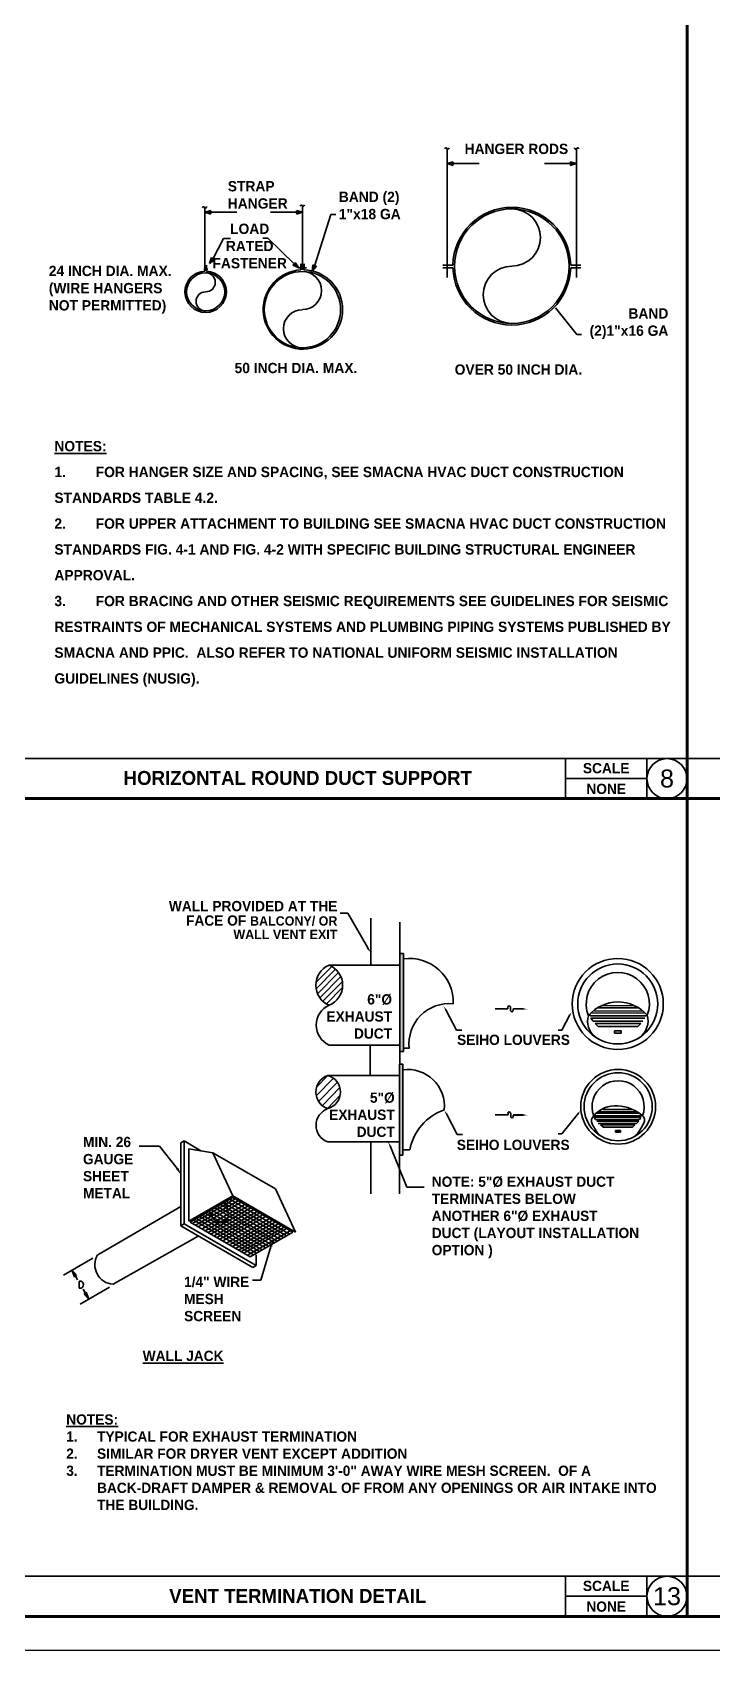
# Model space of a CAD drawing. Header units: inches. Extents: x 2025 to 34930, y -6955 to 4650.
# Drawn here: x 8919 to 9218, y 1024 to 1735 of the extents above; entities that cross this region are included whole.
import ezdxf

# ---------------------------------------------------------------- set-up
doc = ezdxf.new("R2010")
doc.units = ezdxf.units.IN
doc.header["$MEASUREMENT"] = 0
doc.layers.get('DEFPOINTS').update_dxf_attribs({"color": 104})
doc.layers.add('PDF-TEXT', color=7, linetype='Continuous', lineweight=35)
doc.styles.add('Century Gothic_B', font='GOTHICB.TTF', dxfattribs={"height": 6.659722})
doc.styles.add('PDF Arial', font='arial.ttf')
doc.styles.add('PDF Arial Bold', font='arialbd.ttf')

msp = doc.modelspace()

# ---------------------------------------------------------------- hatches: boundary and pattern name
at = {"layer": 'PDF-TEXT', "transparency": 33554559}
for points in [[(9101.33, 1677.08), (9103.95, 1676.25), (9103.63, 1677.08), (9103.95, 1677.88)], [(9155.26, 1676.25), (9157.91, 1677.08), (9155.26, 1677.88), (9155.61, 1677.08)], [(8995.05, 1655.66), (8997.7, 1654.83), (8997.35, 1655.66), (8997.7, 1656.47)], [(9035.19, 1654.83), (9037.84, 1655.66), (9035.19, 1656.47), (9035.54, 1655.66)], [(8997.12, 1633.13), (8999.27, 1634.87), (8998.42, 1635.04), (8997.94, 1635.77)], [(9036.2, 1631.36), (9034.69, 1633.69), (9034.43, 1632.85), (9033.66, 1632.44)], [(9042.13, 1629.84), (9043.92, 1631.96), (9043.04, 1631.99), (9042.42, 1632.6)], [(9082.17, 1330.3), (9080.49, 1330.3), (9080.49, 1287.3), (9082.17, 1287.3)], [(9134.55, 1306.31), (9134.52, 1305.69), (9136.41, 1305.89)], [(9081.87, 1281.72), (9080.43, 1281.72), (9080.43, 1241.82), (9081.87, 1241.82)], [(9134.64, 1259.74), (9134.61, 1259.12), (9136.5, 1259.35)], [(8938.8, 1188.92), (8936.77, 1191.37), (8937.71, 1188.92), (8937.89, 1188.39)], [(8943.23, 1181.13), (8943.02, 1181.66), (8942.14, 1181.13), (8944.15, 1178.65)]]:
    msp.add_hatch(color=256, dxfattribs=at).paths.add_polyline_path(points)

# ---------------------------------------------------------------- linework, layer by layer
at = {"layer": 'DEFPOINTS'}
msp.add_lwpolyline([(8330.71, 2105.41), (9797.6, 2105.41), (9797.6, 1024.33), (8330.71, 1024.33)], close=True, dxfattribs=at)
at = {"layer": 'PDF-TEXT', "color": 42, "lineweight": 100}
for p, q in [((9206.43, 2071.8), (9206.43, 1039.38)), ((8342.43, 1398.3), (9785.88, 1398.3)), ((9785.88, 1039.38), (8342.43, 1039.38))]:
    msp.add_line(p, q, dxfattribs=at)
at = {"layer": 'PDF-TEXT'}
for p, q in [((9101.33, 1627.09), (9101.33, 1683.5)), ((9157.91, 1627.09), (9157.91, 1683.52)), ((9101.33, 1677.08), (9103.95, 1677.88)), ((9103.95, 1676.25), (9101.33, 1677.08)), ((9103.95, 1677.88), (9103.63, 1677.08)), ((9115.3, 1677.08), (9103.63, 1677.08)), ((9103.95, 1676.25), (9103.63, 1677.08)), ((9155.61, 1677.08), (9143.91, 1677.08)), ((9157.91, 1677.08), (9155.26, 1677.88)), ((9155.61, 1677.08), (9155.26, 1677.88)), ((9155.26, 1676.25), (9157.91, 1677.08)), ((9155.26, 1676.25), (9155.61, 1677.08)), ((8995.02, 1629.82), (8995.05, 1657.63)), ((8995.05, 1655.66), (8997.7, 1656.47)), ((8997.7, 1654.83), (8995.05, 1655.66)), ((8997.35, 1655.66), (8997.7, 1656.47)), ((9009.02, 1655.66), (8997.35, 1655.66)), ((8997.7, 1654.83), (8997.35, 1655.66)), ((9035.54, 1655.66), (9023.87, 1655.66)), ((9035.19, 1656.47), (9037.84, 1655.66)), ((9035.54, 1655.66), (9035.19, 1656.47)), ((9035.54, 1655.66), (9035.19, 1654.83)), ((9035.19, 1654.83), (9037.84, 1655.66)), ((9037.84, 1630.38), (9037.84, 1658.46)), ((9043.09, 1632.09), (9050.29, 1654.66)), ((9050.29, 1654.66), (9052.38, 1654.66)), ((8998.53, 1635.12), (9003.18, 1644.11)), ((9003.18, 1644.11), (9006.31, 1644.11)), ((9022.69, 1644.35), (9020.5, 1644.35)), ((9034.34, 1632.91), (9022.69, 1644.35)), ((8997.12, 1633.13), (8997.94, 1635.77)), ((8999.27, 1634.87), (8997.12, 1633.13)), ((8997.94, 1635.77), (8998.42, 1635.04)), ((8998.6, 1635.29), (8998.42, 1635.04)), ((8998.42, 1635.04), (8999.27, 1634.87)), ((8994.51, 1630.63), (8996.28, 1630.63)), ((8995.74, 1629.82), (8995.74, 1632.5)), ((9033.66, 1632.44), (9034.43, 1632.85)), ((9036.2, 1631.36), (9033.66, 1632.44)), ((9034.21, 1633.04), (9034.43, 1632.85)), ((9034.43, 1632.85), (9034.69, 1633.69)), ((9034.69, 1633.69), (9036.2, 1631.36)), ((9036.08, 1631.26), (9039.61, 1631.26)), ((9037.17, 1630.38), (9037.17, 1633.06)), ((9038.51, 1630.38), (9038.51, 1633.06)), ((9042.13, 1629.84), (9042.42, 1632.6)), ((9043.92, 1631.96), (9042.13, 1629.84)), ((9042.42, 1632.6), (9043.04, 1631.99)), ((9043.17, 1632.25), (9043.04, 1631.99)), ((9043.04, 1631.99), (9043.92, 1631.96)), ((9103.79, 1632.52), (9099.32, 1632.52)), ((9103.79, 1631.27), (9099.32, 1631.27)), ((9159.92, 1631.27), (9155.44, 1631.27)), ((9155.45, 1632.52), (9159.92, 1632.52)), ((9148.74, 1613.67), (9158.05, 1602.06)), ((9158.05, 1602.06), (9160.17, 1602.06)), ((8342.43, 1415.87), (9785.88, 1415.87)), ((9153.1, 1398.3), (9153.1, 1415.87)), ((9188.87, 1398.3), (9188.87, 1415.87)), ((9188.87, 1407.09), (9153.1, 1407.09)), ((9057.67, 1348), (9054.28, 1347.97)), ((9066.41, 1332.75), (9057.67, 1348)), ((9067.83, 1325.19), (9067.83, 1345.79)), ((9080.58, 1344.14), (9080.58, 1330.3)), ((9080.49, 1330.3), (9080.49, 1282.11)), ((9080.49, 1330.3), (9082.17, 1330.3)), ((9082.17, 1330.3), (9082.17, 1287.3)), ((9050.65, 1324.66), (9043.74, 1317.67)), ((9052.33, 1323.45), (9043.8, 1314.81)), ((9053.66, 1321.95), (9044.45, 1312.62)), ((9049.5, 1325.19), (9080.49, 1325.19)), ((9054.69, 1320.18), (9045.46, 1310.82)), ((9055.31, 1318.05), (9046.75, 1309.38)), ((9055.4, 1315.4), (9048.32, 1308.23)), ((9169.08, 1307.46), (9183.57, 1307.37)), ((9105.34, 1296.69), (9100.67, 1305.63)), ((9122.25, 1306.04), (9127.88, 1306.07)), ((9127.88, 1306.07), (9127.88, 1306.72)), ((9129.03, 1306.72), (9129.03, 1305.42)), ((9130.21, 1305.42), (9130.21, 1306.01)), ((9130.21, 1306.01), (9134.55, 1306.01)), ((9130.24, 1306.04), (9134.55, 1306.07)), ((9151.61, 1296.69), (9155.09, 1303.39)), ((9163.89, 1303.71), (9163.92, 1302.97)), ((9163.92, 1302.97), (9188.59, 1302.97)), ((9165.33, 1300.64), (9164.27, 1301.97)), ((9164.27, 1301.97), (9187.97, 1301.97)), ((9164.48, 1304.33), (9188.09, 1304.21)), ((9186.99, 1300.64), (9165.33, 1300.64)), ((9165.39, 1305.13), (9187.26, 1304.98)), ((9167.34, 1306.54), (9185.22, 1306.45)), ((9107.64, 1296.69), (9105.34, 1296.69)), ((9149.87, 1296.69), (9151.61, 1296.69)), ((9167.4, 1298.34), (9166.1, 1299.64)), ((9166.1, 1299.64), (9186.2, 1299.64)), ((9184.9, 1298.34), (9167.4, 1298.34)), ((9174.66, 1296.36), (9177.61, 1296.36)), ((9174.66, 1295.36), (9174.66, 1296.36)), ((9177.61, 1295.36), (9174.66, 1295.36)), ((9177.61, 1296.36), (9177.61, 1295.36)), ((9186.2, 1299.64), (9184.9, 1298.34)), ((9049.5, 1290.13), (9080.49, 1290.13)), ((9067.47, 1290.13), (9067.47, 1276.77)), ((9082.17, 1287.3), (9080.49, 1287.3)), ((9082.17, 1288.75), (9084.68, 1288.75)), ((9080.43, 1281.72), (9081.87, 1281.72)), ((9080.43, 1281.72), (9080.43, 1224.83)), ((9081.87, 1281.72), (9081.87, 1241.82)), ((9051.39, 1275.62), (9043.89, 1267.85)), ((9044.01, 1271.69), (9048.94, 1276.77)), ((9053.13, 1273.87), (9044.92, 1265.37)), ((9054.25, 1271.51), (9046.55, 1263.54)), ((9048.94, 1276.77), (9080.43, 1276.77)), ((9054.4, 1268.15), (9048.73, 1262.31)), ((9105.63, 1250.94), (9101, 1259.89)), ((9122.3, 1259.47), (9127.94, 1259.5)), ((9127.94, 1259.5), (9127.94, 1260.15)), ((9129.12, 1260.15), (9129.12, 1259.5)), ((9129.12, 1259.5), (9129.13, 1258.87)), ((9130.27, 1258.85), (9130.27, 1259.44)), ((9130.27, 1259.44), (9134.61, 1259.44)), ((9130.33, 1259.47), (9134.61, 1259.5)), ((9151.61, 1251.21), (9158.84, 1260.27)), ((9165.54, 1259.09), (9186.94, 1259.09)), ((9166.34, 1257.41), (9165.78, 1258.56)), ((9165.78, 1258.56), (9186.14, 1258.56)), ((9185.61, 1257.41), (9166.34, 1257.41)), ((9166.72, 1260.21), (9185.43, 1260.21)), ((9167.61, 1260.86), (9184.46, 1260.86)), ((9169.7, 1261.89), (9182.18, 1261.89)), ((9186.14, 1258.56), (9185.61, 1257.41)), ((9107.96, 1250.94), (9105.63, 1250.94)), ((9149.87, 1251.21), (9151.61, 1251.21)), ((9166.9, 1256.79), (9185.25, 1256.79)), ((9184.25, 1255.72), (9167.52, 1255.72)), ((9169.76, 1254.07), (9168.46, 1255.13)), ((9168.46, 1255.13), (9183.54, 1255.13)), ((9182.54, 1254.07), (9169.76, 1254.07)), ((9175.01, 1252.65), (9177.26, 1252.65)), ((9175.01, 1251.92), (9175.01, 1252.65)), ((9177.26, 1251.92), (9175.01, 1251.92)), ((9177.26, 1252.65), (9177.26, 1251.92)), ((9183.54, 1255.13), (9182.54, 1254.07)), ((9185.25, 1256.79), (9184.25, 1255.72)), ((8966.22, 1245.82), (8975.1, 1245.82)), ((8975.1, 1245.82), (8982.92, 1235.96)), ((8985.93, 1248.09), (8984.43, 1247.26)), ((8984.43, 1247.26), (8984.43, 1210.76)), ((8985.93, 1248.09), (8993.22, 1243.75)), ((8985.93, 1211.61), (8985.93, 1248.09)), ((8987.94, 1244.58), (8987.94, 1212.79)), ((8998.51, 1242.89), (8987.94, 1244.58)), ((9048.94, 1247.64), (9080.43, 1247.64)), ((9067.77, 1247.64), (9067.77, 1224.83)), ((9076.24, 1245.9), (9083.59, 1227.72)), ((9081.87, 1244.1), (9084.88, 1244.1)), ((9026.04, 1226.99), (8998.51, 1242.89)), ((9007.27, 1223.95), (8998.51, 1242.89)), ((9081.87, 1241.82), (9080.43, 1241.82)), ((8987.94, 1212.79), (9007.27, 1223.95)), ((9007.27, 1223.24), (8988.56, 1212.44)), ((9008.3, 1222.62), (8989.56, 1211.88)), ((9009.66, 1221.82), (8990.89, 1211.08)), ((9032.18, 1207.18), (9005.94, 1222.44)), ((9007.27, 1223.95), (9034.84, 1208.04)), ((9033.6, 1208.04), (9007.27, 1223.24)), ((9034.84, 1208.04), (9026.04, 1226.99)), ((9083.59, 1227.72), (9091.24, 1227.72)), ((8984.43, 1219.28), (8948.04, 1198.09)), ((9010.93, 1221.11), (8992.16, 1210.34)), ((9018.93, 1199.54), (8992.69, 1214.83)), ((8993.78, 1209.43), (9012.55, 1220.17)), ((8993.96, 1215.54), (9020.2, 1200.28)), ((8995.14, 1208.66), (9013.88, 1219.4)), ((8995.35, 1216.36), (9021.58, 1201.08)), ((8996.5, 1207.86), (9015.24, 1218.64)), ((8996.68, 1217.1), (9022.91, 1201.84)), ((8996.91, 1217.25), (8998.71, 1214.06)), ((8997.71, 1207.15), (9016.48, 1217.93)), ((8997.92, 1217.81), (9024.15, 1202.55)), ((9017.9, 1217.1), (8999.13, 1206.36)), ((8999.36, 1218.66), (9025.6, 1203.41)), ((9000.31, 1205.65), (9019.05, 1216.42)), ((9000.51, 1219.34), (9026.75, 1204.06)), ((9020.4, 1215.65), (9001.63, 1204.91)), ((9001.9, 1220.11), (9028.14, 1204.85)), ((9021.64, 1214.95), (9002.87, 1204.17)), ((9003.2, 1220.88), (9029.46, 1205.62)), ((9005.18, 1216.86), (9003.88, 1221.29)), ((9004.56, 1221.67), (9030.79, 1206.39)), ((8985.93, 1211.61), (8984.43, 1210.76)), ((9016.04, 1192.52), (8984.43, 1210.76)), ((9017.54, 1193.37), (8985.93, 1211.61)), ((8988.56, 1212.44), (9014.92, 1197.24)), ((9016.39, 1198.09), (8990.15, 1213.35)), ((9017.63, 1198.77), (8991.36, 1214.06)), ((9023.3, 1213.97), (9004.53, 1203.23)), ((9024.57, 1213.2), (9005.8, 1202.43)), ((9025.92, 1212.47), (9007.15, 1201.7)), ((9027.22, 1211.64), (9008.45, 1200.9)), ((9028.55, 1210.9), (9009.78, 1200.13)), ((9029.79, 1210.22), (9011.05, 1199.48)), ((9012.11, 1198.83), (9030.88, 1209.6)), ((9013.73, 1197.89), (9032.5, 1208.66)), ((9014.92, 1197.24), (9033.6, 1208.04)), ((8954.86, 1185.14), (8992.13, 1206.33)), ((9019.58, 1186.91), (9024, 1201.75)), ((8933.02, 1189.21), (8945.86, 1196.65)), ((9016.04, 1192.52), (9017.54, 1193.37)), ((9017.54, 1193.37), (9017.54, 1198.04)), ((8938.8, 1188.92), (8936.77, 1191.37)), ((8936.77, 1191.37), (8937.89, 1188.39)), ((8937.89, 1188.39), (8938.8, 1188.92)), ((8938.36, 1188.65), (8939.25, 1187.06)), ((8939.9, 1186.56), (8939.9, 1183.37)), ((8939.9, 1186.56), (8940.84, 1186.56)), ((9015.95, 1186.91), (9019.58, 1186.91)), ((8940.84, 1183.37), (8939.9, 1183.37)), ((8940.37, 1176.46), (8953.21, 1183.87)), ((8942.58, 1181.39), (8941.67, 1182.96)), ((8942.14, 1181.13), (8943.02, 1181.66)), ((8944.15, 1178.65), (8942.14, 1181.13)), ((8943.02, 1181.66), (8944.15, 1178.65)), ((8342.43, 1056.96), (9785.88, 1056.96)), ((9153.1, 1039.38), (9153.1, 1056.96)), ((9188.87, 1039.38), (9188.87, 1056.96)), ((9188.87, 1048.18), (9153.1, 1048.18))]:
    msp.add_line(p, q, dxfattribs=at)
for centre, radius in [((9129.61, 1632), 25.12), ((8995.38, 1620.74), 8.36), ((9037.83, 1612.94), 16.74), ((9197.65, 1407.09), 8.78), ((9176.06, 1308.18), 19.96), ((9176.06, 1308.18), 17.54), ((9176.24, 1263.06), 16.39), ((9176.24, 1263.06), 14.92), ((9197.65, 1048.18), 8.78)]:
    msp.add_circle(centre, radius, dxfattribs=at)
for centre, radius, start, end in [((9100.75, 1683.54), 0.442, 22.25829, 186.65219), ((9101.62, 1683.89), 0.489, 202.06841, 14.26812), ((9157.58, 1683.89), 0.495, 165.542, 337.74171), ((9158.44, 1683.54), 0.436, 353.61674, 158.01064), ((8994.5, 1657.69), 0.442, 22.25829, 186.65219), ((8995.33, 1658.03), 0.495, 202.25829, 14.458), ((9037.32, 1658.46), 0.442, 22.25829, 186.65219), ((9038.18, 1658.81), 0.489, 202.06841, 14.26812), ((9129.61, 1632), 25.84, 1.15542, 178.84829), ((9129.61, 1644.58), 12.57, 270, 90), ((8995.38, 1620.74), 9.09, 92.21924, 87.78076), ((8995.38, 1624.94), 4.19, 270, 90), ((9038.02, 1612.99), 17.41, 92.78753, 88.45891), ((9037.83, 1621.32), 8.36, 270, 90), ((9129.61, 1632), 25.83, 181.62632, 358.38536), ((9129.61, 1619.45), 12.57, 90, 270), ((8995.38, 1616.57), 4.19, 90, 270), ((9037.83, 1604.56), 8.36, 90, 270), ((9053.17, 1316.42), 9.52, 112.70324, 247.30773), ((9045.98, 1316.41), 9.46, 291.87453, 68.18191), ((9084.82, 1309.07), 19.08, 357.70189, 98.00157), ((9176.08, 1308.19), 13.86, 339.05784, 202.12212), ((9053.38, 1298.89), 9.55, 113.99414, 246.00586), ((9102.28, 1290.62), 17.75, 84.83093, 186.02051), ((9128.43, 1306.79), 0.575, 354.17178, 186.26217), ((9176.21, 1292.07), 16.98, 41.12182, 139.99329), ((9129.61, 1305.37), 0.577, 174.66201, 6.7524), ((9171.22, 1300.42), 8.4, 162.0813, 231.36108), ((9180.17, 1300.83), 9.18, 307.98986, 15.22619), ((9083.81, 1263.18), 16.27, 354.92845, 96.81565), ((9051.35, 1269.51), 7.67, 108.486, 251.6818), ((9046.97, 1269.52), 7.52, 285.12655, 74.98007), ((9176.24, 1263.08), 11.42, 339.55342, 200.44658), ((9051.55, 1254.94), 7.75, 109.71497, 250.12573), ((9107.77, 1239.74), 23.33, 109.42383, 169.13452), ((9128.51, 1260.22), 0.577, 354.72045, 186.81084), ((9129.7, 1258.8), 0.577, 173.03094, 5.12134), ((9167.56, 1256.86), 3.02, 131.88537, 205.88378), ((9175.09, 1250.4), 13.03, 85.80871, 137.41699), ((9175.59, 1246.21), 17.19, 48.73983, 88.49387), ((9185.14, 1257.18), 2.64, 330.96215, 47.63023), ((9194.51, 1271.11), 33.54, 207.72948, 217.68312), ((9170.26, 1263.2), 18.68, 315.15584, 336.98018), ((9001.86, 1215.67), 3.53, 206.92749, 19.94018), ((8955.4, 1193.71), 8.6, 149.24378, 266.02295), ((8940, 1184.98), 1.79, 297.93822, 62.06178)]:
    msp.add_arc(centre, radius, start, end, dxfattribs=at)
at = {"layer": 'PDF-TEXT', "transparency": 33554559}
for points in [[(9066.06, 1332.51), (9066.73, 1332.99), (9067.8, 1330.68)], [(9100.94, 1305.81), (9100.41, 1305.48), (9099.67, 1307.22)], [(9154.89, 1303.53), (9155.3, 1303.27), (9155.83, 1304.6)], [(9101.26, 1260.06), (9100.73, 1259.71), (9099.99, 1261.48)], [(9158.66, 1260.42), (9159.02, 1260.12), (9159.73, 1261.36)], [(9075.97, 1245.75), (9076.53, 1246.04), (9075.44, 1247.58)], [(8983.4, 1236.25), (8982.45, 1235.66), (8984.67, 1233.07)], [(9024.54, 1201.58), (9023.47, 1201.93), (9025.07, 1204.94)]]:
    msp.add_solid(points, dxfattribs=at)

# ---------------------------------------------------------------- texts
at = {"layer": 'PDF-TEXT', "style": 'Century Gothic_B'}
for s, insert, char_height, attachment_point in [('HANGER RODS', (9108.9, 1681.17), 4.5299, 7), ('BAND (2)\\P1"x18 GA', (9053.77, 1652.57), 4.53, 7), ('BAND \\P(2)1"x16 GA', (9198.24, 1600.08), 4.5299, 9), ('50 INCH DIA. MAX.', (9008.05, 1584.99), 4.5299, 7), ('OVER 50 INCH DIA.', (9104.57, 1584.32), 4.5299, 7), ('SEIHO LOUVERS', (9105.61, 1290.13), 4.5, 7), ('SEIHO LOUVERS', (9105.48, 1244.02), 4.5, 7), ('{\\LWALL JACK}', (8967.77, 1151.4), 4.5, 7)]:
    msp.add_mtext(s, dxfattribs=dict(at, insert=insert, char_height=char_height, attachment_point=attachment_point))
at = {"layer": 'PDF-TEXT'}
for s, insert, char_height, width, attachment_point, style in [('STRAP HANGER', (9005.07, 1669.37), 4.5299, 25.9844, 1, 'Century Gothic_B'), ('\\pxqc;LOAD RATED FASTENER', (9000.33, 1650.69), 4.5299, 28.6924, 1, 'Century Gothic_B'), ('24 INCH DIA. MAX.  (WIRE HANGERS NOT PERMITTED)', (8926.61, 1632.2), 4.5299, 57.2857, 1, 'Century Gothic_B'), ('\\pxsm1.5;{\\LNOTES: \\P\\pi-3,l4,s*,t4;}1.^IFOR HANGER SIZE AND SPACING, SEE SMACNA HVAC DUCT CONSTRUCTION STANDARDS TABLE 4.2.\\P2.^IFOR UPPER ATTACHMENT TO BUILDING SEE SMACNA HVAC DUCT CONSTRUCTION STANDARDS FIG. 4-1 AND FIG. 4-2 WITH SPECIFIC BUILDING STRUCTURAL ENGINEER APPROVAL.  \\P3.^IFOR BRACING AND OTHER SEISMIC REQUIREMENTS SEE GUIDELINES FOR SEISMIC RESTRAINTS OF MECHANICAL SYSTEMS AND PLUMBING PIPING SYSTEMS PUBLISHED BY SMACNA AND PPIC.  ALSO REFER TO NATIONAL UNIFORM SEISMIC INSTALLATION GUIDELINES (NUSIG).', (8929.05, 1555.28), 4.52988, 279.9543, 1, 'Century Gothic_B'), ('{\\fCentury Gothic|b1|i0|c0|p34;SCALE}', (9170.98, 1411.64), 4.5, 35.7683, 5, 'PDF Arial Bold'), ('{\\fCentury Gothic|b1|i0|c0|p34;HORIZONTAL ROUND DUCT SUPPORT}', (9035.76, 1407.34), 6.1202, 234.6721, 5, 'PDF Arial Bold'), ('8', (9197.65, 1407.09), 7.89, 17.5595, 5, 'PDF Arial'), ('{\\fCentury Gothic|b1|i0|c0|p34;NONE}', (9170.98, 1402.55), 4.5, 35.7683, 5, 'PDF Arial Bold'), ('\\pxqr;6"Ø EXHAUST DUCT', (9045.61, 1312.45), 4.5, 31.4925, 1, 'Century Gothic_B'), ('\\pxqr;5"Ø EXHAUST DUCT', (9046.96, 1269.31), 4.5, 31.3271, 1, 'Century Gothic_B'), ('MIN. 26 GAUGE SHEET METAL', (8941.59, 1249.85), 4.5, 34.3043, 1, 'Century Gothic_B'), ('NOTE: 5"Ø EXHAUST DUCT TERMINATES BELOW ANOTHER 6"Ø EXHAUST DUCT (LAYOUT INSTALLATION OPTION )', (9094.51, 1232.42), 4.5, 90.8254, 1, 'Century Gothic_B'), ('1/4" WIRE MESH SCREEN', (8985.91, 1188.44), 4.5, 43.4615, 1, 'Century Gothic_B'), ('{\\LNOTES:}\\P\\pxi-3,l3,t3;1.^ITYPICAL FOR EXHAUST TERMINATION\\P2.^ISIMILAR FOR DRYER VENT EXCEPT ADDITION\\P3.^ITERMINATION MUST BE MINIMUM 3\'-0" AWAY WIRE MESH SCREEN.  OF A BACK-DRAFT DAMPER & REMOVAL OF FROM ANY OPENINGS OR AIR INTAKE INTO THE BUILDING.', (8934.25, 1128.05), 4.5, 268.2256, 1, 'Century Gothic_B'), ('{\\fCentury Gothic|b1|i0|c0|p34;VENT TERMINATION DETAIL}', (9035.76, 1048.29), 6.1202, 234.6721, 5, 'PDF Arial Bold'), ('{\\fCentury Gothic|b1|i0|c0|p34;SCALE}', (9170.98, 1052.72), 4.5, 35.7683, 5, 'PDF Arial Bold'), ('13', (9197.65, 1048.18), 7.889, 17.5595, 5, 'PDF Arial'), ('{\\fCentury Gothic|b1|i0|c0|p34;NONE}', (9170.98, 1043.63), 4.5, 35.7683, 5, 'PDF Arial Bold')]:
    msp.add_mtext(s, dxfattribs=dict(at, insert=insert, char_height=char_height, width=width, attachment_point=attachment_point, style=style))
at = {"layer": 'PDF-TEXT', "insert": (9053.13, 1353.39), "char_height": 4.5, "width": 74.9415, "attachment_point": 3, "line_spacing_factor": 0.842693, "style": 'Century Gothic_B'}
msp.add_mtext('WALL PROVIDED AT THE FACE OF {\\H0.90908x;BALCONY/ OR WALL VENT EXIT}', dxfattribs=at)

doc.saveas('drawing.dxf')
